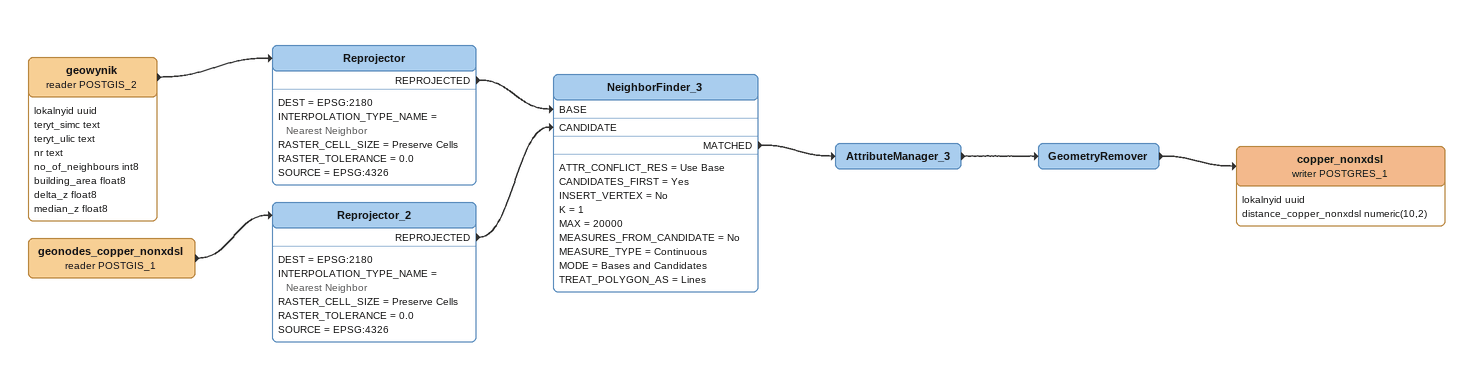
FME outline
geowynik (reader POSTGIS_2)
    attributes: lokalnyid uuid, teryt_simc text, teryt_ulic text, nr text, no_of_neighbours int8, building_area float8, delta_z float8, median_z float8
    -> Reprojector
Reprojector
    DEST = EPSG:2180
    INTERPOLATION_TYPE_NAME = Nearest Neighbor
    RASTER_CELL_SIZE = Preserve Cells
    RASTER_TOLERANCE = 0.0
    SOURCE = EPSG:4326
    REPROJECTED -> NeighborFinder_3 [BASE]
geonodes_copper_nonxdsl (reader POSTGIS_1)
    -> Reprojector_2
Reprojector_2
    DEST = EPSG:2180
    INTERPOLATION_TYPE_NAME = Nearest Neighbor
    RASTER_CELL_SIZE = Preserve Cells
    RASTER_TOLERANCE = 0.0
    SOURCE = EPSG:4326
    REPROJECTED -> NeighborFinder_3 [CANDIDATE]
NeighborFinder_3
    ATTR_CONFLICT_RES = Use Base
    CANDIDATES_FIRST = Yes
    INSERT_VERTEX = No
    K = 1
    MAX = 20000
    MEASURES_FROM_CANDIDATE = No
    MEASURE_TYPE = Continuous
    MODE = Bases and Candidates
    TREAT_POLYGON_AS = Lines
    MATCHED -> AttributeManager_3
AttributeManager_3
    -> GeometryRemover
GeometryRemover
    -> copper_nonxdsl (writer POSTGRES_1)
copper_nonxdsl (writer POSTGRES_1)
    attributes: lokalnyid uuid, distance_copper_nonxdsl numeric(10,2)
